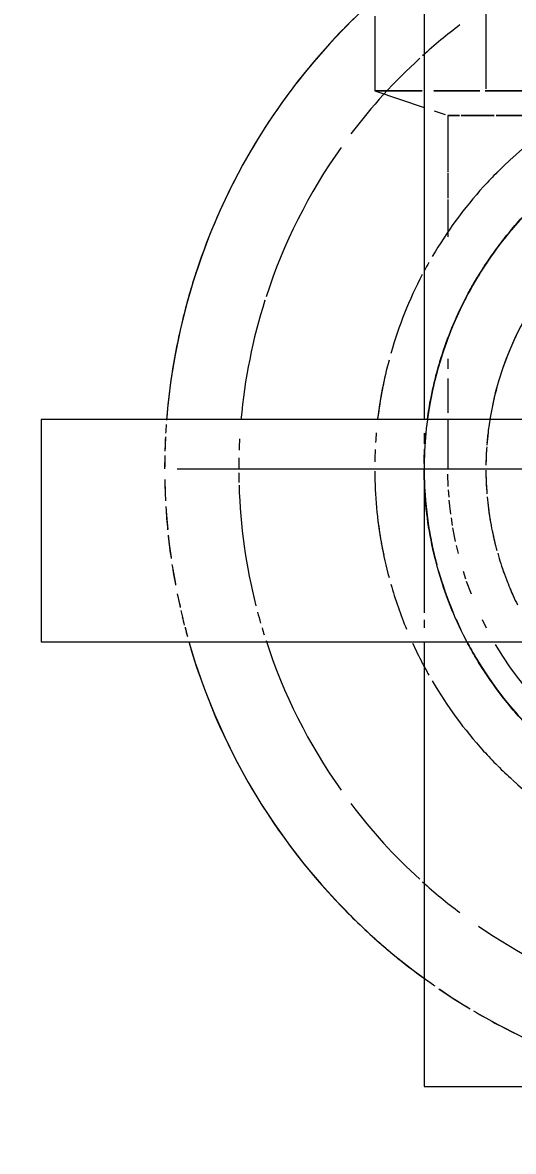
# Model space of a CAD drawing. Header units: metres. Extents: x 34 to 87, y -2.3 to 19.3.
# Drawn here: x 48.67503 to 48.69489, y 0.47238 to 0.51806 of the extents above; entities that cross this region are included whole.
import ezdxf

# ---------------------------------------------------------------- set-up
doc = ezdxf.new("R2010")
doc.units = ezdxf.units.M
for name, color, linetype, lineweight in [('A-ANNO-DIMS', 7, 'Continuous', 5), ('A-ANNO-DIMS-25', 7, 'Continuous', 5), ('P-PIPE', 7, 'Continuous', 5), ('P-PIPE-CNTR', 7, 'Continuous', 5), ('P-SANR-FIXT', 7, 'Continuous', 5)]:
    doc.layers.add(name, color=color, linetype=linetype, lineweight=lineweight)
doc.styles.add('Arial_1', font='arial.ttf', dxfattribs={"height": 0.07499999999999998})
doc.dimstyles.new('Diagonal_-_2_mm_Arial_-_PRETO', dxfattribs={"dimscale": 0.3048, "dimtxt": 0.07651945499677275, "dimasz": 0.2460629921259842, "dimexe": 0.1968503937007874, "dimexo": 0.1230314960629921, "dimgap": 0.04101049868766404, "dimtad": 1, "dimrnd": 0.01, "dimzin": 0, "dimdsep": 46, "dimtxsty": 'Arial_1', "dimblk1": 'OBLIQUE', "dimblk2": 'OBLIQUE', "dimsah": 1, "dimcen": 0.09, "dimdle": 0.1968503937007874, "dimazin": 0, "dimtfac": 1, "dimtdec": 4, "dimtix": 1, "dimtmove": 0, "dimatfit": 3, "dimfxl": 1, "dimtvp": 1, "dimtolj": 1, "dimtzin": 0, "dimarcsym": 2})

# ---------------------------------------------------------------- blocks, each defined once
blk = doc.blocks.new('UT_Ducha higiênica - UT_Ducha higiênica-3698909-AA')
at = {"layer": 'P-SANR-FIXT'}
for p, q in [((-1.834450426045553, 0.5249999999999878), (-1.834450426045553, 0.5019999999999996)), ((-1.827066791701695, 0.5019999999999996), (-1.849950426045575, 0.5019999999999996)), ((-1.849950426045576, 0.5020000000000018), (-1.849950426045576, 0.4930000000000018)), ((-1.849950426045575, 0.4929999999999994), (-1.823057228758284, 0.4929999999999994)), ((-1.834450426045553, 0.4929999999999994), (-1.834450426045553, 0.4749999999999884)), ((-1.834450426045554, 0.47499999999999), (-1.819450426045554, 0.47499999999999))]:
    blk.add_line(p, q, dxfattribs=at)
at = {"layer": 'P-SANR-FIXT', "color": 253, "true_color": 0xa6a6a6}
for p, q in [((-1.849950426045576, 0.5020000000000018), (-1.849950426045576, 0.4930000000000018)), ((-1.844914448468072, 0.5012722332258615), (-1.844937605093829, 0.500715806334073)), ((-1.834450426045553, 0.5014456034281225), (-1.834450426045553, 0.5010127486435698)), ((-1.834450426045553, 0.5007865723600164), (-1.834450426045553, 0.5002147759970795)), ((-1.844944691930929, 0.5005310965414311), (-1.844950426045542, 0.4999999999999979)), ((-1.834450426045553, 0.499921267546414), (-1.834450426045553, 0.4941715000674484)), ((-1.844941791388938, 0.4995683247356951), (-1.844930028765394, 0.4989802719782392)), ((-1.844624721771621, 0.4959373857313362), (-1.844515987449577, 0.4953398443593509)), ((-1.844442123780492, 0.4949339320647256), (-1.844328225549513, 0.4944245924456291)), ((-1.844292433650414, 0.4942645352428335), (-1.844219544404269, 0.4939385830261097)), ((-1.834450426045553, 0.4938943387181759), (-1.834450426045553, 0.4935594773499298)), ((-1.84412590238995, 0.4935865738853815), (-1.844033447161217, 0.4932390259833068)), ((-1.834395596983323, 0.4793446226216063), (-1.834075185690394, 0.4791106150083351)), ((-1.834450426045554, 0.47499999999999), (-1.830921710022703, 0.47499999999999))]:
    blk.add_line(p, q, dxfattribs=at)
at = {"layer": 'P-SANR-FIXT', "color": 254, "true_color": 0xdfdfdf}
blk.add_line((-1.830921710022703, 0.47499999999999), (-1.819450426045554, 0.47499999999999), dxfattribs=at)
at = {"layer": 'P-SANR-FIXT', "flags": 128}
for points in [[(-1.83445720453556, 0.5206166582973856), (-1.835269647151871, 0.5200000560896388), (-1.836056782388998, 0.5193514580586008), (-1.836817350998477, 0.5186719018227605), (-1.837550136232781, 0.5179624745271266), (-1.838253965791846, 0.5172243111040418), (-1.83892771369853, 0.5164585924575147), (-1.839570302099897, 0.5156665435740357), (-1.840180702991591, 0.5148494315628531), (-1.840757939862395, 0.5140085636288808), (-1.841301089256452, 0.513145284981437), (-1.841809282250597, 0.5122609766821998), (-1.84228170584445, 0.5113570534358093), (-1.842717604261038, 0.5104349613266278), (-1.84311628015588, 0.5094961755053307), (-1.843477095732593, 0.5085421978289683), (-1.843799473763223, 0.5075745544583159), (-1.84408289851169, 0.5065947934163524), (-1.84432691655886, 0.5056044821117347), (-1.844531137527907, 0.5046052048312976), (-1.844695234708853, 0.5035985602055226), (-1.844818945581209, 0.5025861586510689), (-1.844869338280641, 0.5019699166232775)], [(-1.843957339722468, 0.492952930961616), (-1.843655929206644, 0.4919785527042911), (-1.84331579504933, 0.4910170070514881), (-1.842937481392618, 0.4900698322711318), (-1.842521593457652, 0.4891385436408212), (-1.842068796576416, 0.4882246310236968), (-1.841579815127323, 0.4873295564849895), (-1.841055431376386, 0.4864547519530233), (-1.840496484225742, 0.4856016169284317), (-1.839903867871593, 0.4847715162452668), (-1.839278530373693, 0.4839657778875342), (-1.838621472138638, 0.4831856908647358), (-1.837933744319437, 0.4824325031496901), (-1.837216447133897, 0.4817074196820688), (-1.8364707281045, 0.4810116004407516), (-1.835697780222612, 0.4803461585880853), (-1.834898840039955, 0.4797121586890816), (-1.834395596983323, 0.4793446226216063)]]:
    blk.add_lwpolyline(points, dxfattribs=at)
at = {"layer": 'P-SANR-FIXT', "color": 253, "true_color": 0xa6a6a6, "flags": 128}
for points in [[(-1.844899298454874, 0.4984687148899715), (-1.844868869556259, 0.4979621753037851), (-1.844828643092008, 0.4975612524381899)], [(-1.844803814094556, 0.497313790649207), (-1.844767046259816, 0.4969473387141327), (-1.844690917724882, 0.4964071207803958)], [(-1.83381354813422, 0.4789351321915939), (-1.833228134845186, 0.4785424898874096), (-1.832584662448008, 0.4781472682317298)], [(-1.832338236073303, 0.4779970321278878), (-1.831469299331979, 0.4775100759244452), (-1.830560328425606, 0.4770474387245097), (-1.830266310153018, 0.4769123122788951)]]:
    blk.add_lwpolyline(points, dxfattribs=at)
at = {"layer": 'P-SANR-FIXT', "color": 253, "true_color": 0xa6a6a6}
for centre, radius, start, end in [((-1.819450426045557, 0.5), 0.02549999999998556, 129.0069601072065, 140.3764024654517), ((-1.819450426045556, 0.5), 0.02249999999998544, 132.4180006240408, 142.9660544384079), ((-1.819450426045557, 0.5), 0.02249999999998544, 132.4180006240408, 142.9660544384079), ((-1.819450426045557, 0.5), 0.02549999999998578, 140.5582083464993, 161.7119984203586), ((-1.819450426045556, 0.5), 0.02249999999998551, 144.6892477510982, 162.0000000000004), ((-1.819450426045557, 0.5), 0.02249999999998572, 144.689247751098, 162.0000000000005), ((-1.81945042604557, 0.5), 0.01250000000000002, 94.1251638703832, 170.7271120676211), ((-1.819450426045571, 0.5), 0.01499999999999984, 137.9656179443707, 147.6163434785007), ((-1.819450426045557, 0.5), 0.02549999999998556, 162.0000000000003, 166.6353901025724), ((-1.819450426045556, 0.5), 0.0224999999999856, 162.3426769091949, 174.9496488977539), ((-1.819450426045557, 0.5), 0.0224999999999858, 162.3426769091948, 174.9496488977539), ((-1.819450426045571, 0.5), 0.01499999999999998, 152.7389272377029, 162.4917122370836), ((-1.819450426045557, 0.5), 0.0254999999999856, 167.2876946934706, 175.5032724907573), ((-1.819450426045571, 0.5), 0.01499999999999997, 166.578752755051, 172.2725933896839), ((-1.81945042604557, 0.5), 0.01500000000000012, 174.4123159555837, 176.0997727529057), ((-1.81945042604557, 0.5), 0.01499999999999994, 176.9582155344292, 179.1734492710231), ((-1.81945042604557, 0.5), 0.01499999999999993, 180.3037569668543, 194.9999999999994), ((-1.81945042604557, 0.5), 0.01500000000000021, 196.0222052718225, 203.1213506043723), ((-1.81945042604557, 0.5), 0.015, 204.1079164798351, 205.6253874038213), ((-1.819450426045557, 0.5), 0.02549999999998568, 195.9112930919026, 225.0000000000032), ((-1.819450426045556, 0.5), 0.02249999999998573, 198.0000000000002, 215.3107522489083), ((-1.819450426045557, 0.5), 0.02249999999998586, 198.0000000000003, 215.3107522489085), ((-1.819450426045571, 0.5), 0.01499999999999994, 211.6947638326037, 222.0343820554964), ((-1.819450426045556, 0.5), 0.02249999999998559, 217.0339455615924, 227.5819993759675), ((-1.819450426045557, 0.5), 0.02249999999998574, 217.0339455615925, 227.5819993759672), ((-1.819450426045557, 0.5), 0.02549999999998577, 225.1667164249968, 230.0163061231416), ((-1.819450426045557, 0.5), 0.02549999999998581, 230.4956042736603, 234.0000000000001)]:
    blk.add_arc(centre, radius, start, end, dxfattribs=at)
at = {"layer": 'P-SANR-FIXT', "color": 254, "true_color": 0xdfdfdf}
for centre, radius, start, end in [((-1.819450426045556, 0.5), 0.0224999999999856, 127.0339455616086, 132.0316919901947), ((-1.819450426045557, 0.5), 0.02249999999998543, 127.0339455616093, 132.0316919901949), ((-1.81945042604557, 0.5), 0.01249999999999993, 94.12516387038426, 170.7271120676217), ((-1.819450426045557, 0.5), 0.02549999999998546, 161.7119984203589, 162.0000000000003), ((-1.819450426045571, 0.5), 0.01500000000000004, 148.3052361674263, 152.7389272377027), ((-1.819450426045571, 0.5), 0.015, 162.4917122370836, 166.578752755051), ((-1.819450426045557, 0.5), 0.02549999999998547, 175.9820971584181, 176.7712654017552), ((-1.81945042604557, 0.5), 0.0125000000000002, 171.3712101809311, 172.8407771679236), ((-1.819450426045557, 0.5), 0.02549999999998568, 177.103198390075, 178.3633439968846), ((-1.819450426045556, 0.5), 0.02249999999998577, 176.908798273511, 178.0926594373543), ((-1.819450426045557, 0.5), 0.02249999999998577, 176.908798273511, 178.0926594373543), ((-1.819450426045571, 0.5), 0.01499999999999994, 174.4123159555842, 176.0997727529066), ((-1.81945042604557, 0.5), 0.01250000000000007, 173.2585033924751, 175.6062258305573), ((-1.819450426045571, 0.5), 0.01500000000000007, 176.9582155344297, 179.1734492710236), ((-1.81945042604557, 0.5), 0.01250000000000021, 176.2715738973543, 179.3561400195352), ((-1.819450426045557, 0.5), 0.02549999999998551, 178.7921963647983, 180.0000000000004), ((-1.819450426045556, 0.5), 0.02249999999998552, 178.8641450849529, 180.0000000000004), ((-1.819450426045557, 0.5), 0.02249999999998552, 178.8641450849529, 180.0000000000004), ((-1.819450426045556, 0.5), 0.02249999999998562, 180.4176379310766, 181.4065260281219), ((-1.819450426045557, 0.5), 0.02249999999998585, 180.4176379310766, 181.4065260281219), ((-1.819450426045571, 0.5), 0.01500000000000007, 180.303756966855, 193.3176962214419), ((-1.81945042604557, 0.5), 0.01250000000000008, 180.2366182109467, 184.206347969357), ((-1.819450426045557, 0.5), 0.0254999999999858, 180.9910466999726, 182.9130957225465), ((-1.819450426045556, 0.5), 0.02249999999998573, 181.6946534807581, 194.2743751167351), ((-1.819450426045557, 0.5), 0.02249999999998573, 181.6946534807581, 194.2743751167351), ((-1.81945042604557, 0.5), 0.01250000000000007, 185.2200063776588, 189.477397080802), ((-1.819450426045557, 0.5), 0.02549999999998552, 183.5149569181132, 185.5635789054209), ((-1.81945042604557, 0.5), 0.01249999999999999, 190.5763907439862, 194.6805557230504), ((-1.819450426045557, 0.5), 0.02549999999998562, 186.1592415205743, 188.1975209974408), ((-1.81945042604557, 0.5), 0.01250000000000005, 195.8800879147022, 199.835184176477), ((-1.819450426045557, 0.5), 0.02549999999998563, 188.7400444167635, 190.6336780154309), ((-1.819450426045571, 0.5), 0.0150000000000001, 197.5082877629341, 203.1213506043722), ((-1.81945042604557, 0.5), 0.01250000000000011, 200.9801059551717, 204.3453914265787), ((-1.819450426045557, 0.5), 0.02549999999998575, 191.5354789126357, 192.712305311875), ((-1.819450426045557, 0.5), 0.02549999999998585, 193.5993078563694, 194.355307019137), ((-1.819450426045556, 0.5), 0.0224999999999856, 194.9279468217816, 196.1237436279547), ((-1.819450426045557, 0.5), 0.0224999999999856, 194.9279468217815, 196.1237436279547), ((-1.819450426045571, 0.5), 0.01499999999999998, 204.1079164798356, 205.6253874038217), ((-1.819450426045557, 0.5), 0.02549999999998574, 194.6513061261124, 195.4389017404828), ((-1.819450426045556, 0.5), 0.0224999999999856, 196.6265738138181, 197.3852007180713), ((-1.819450426045557, 0.5), 0.0224999999999856, 196.6265738138181, 197.3852007180713), ((-1.819450426045571, 0.5), 0.01499999999999996, 207.92686781502, 211.6947638326036), ((-1.819450426045556, 0.5), 0.02249999999998568, 227.9683080098062, 232.9660544383919), ((-1.819450426045557, 0.5), 0.02249999999998568, 227.9683080098058, 232.9660544383919), ((-1.819450426045556, 0.5), 0.02249999999998563, 235.3183766142141, 250.2462258942246), ((-1.819450426045557, 0.5), 0.02249999999998572, 235.3183766142143, 250.2462258942306), ((-1.819450426045557, 0.5), 0.02549999999998574, 234.1098826930064, 235.1552835173632), ((-1.819450426045557, 0.5), 0.02549999999998571, 235.5928687823544, 238.6623877816229), ((-1.819450426045557, 0.5), 0.0254999999999857, 239.3450973247085, 244.468395073044)]:
    blk.add_arc(centre, radius, start, end, dxfattribs=at)
at = {"layer": 'P-SANR-FIXT'}
for radius, start, end in [(0.01499999999999988, 87.92686781552248, 172.2725933896836), (0.01499999999999998, 207.9268678150194, 292.457094924207)]:
    blk.add_arc((-1.81945042604557, 0.5), radius, start, end, dxfattribs=at)
at = {"layer": 'P-SANR-FIXT', "color": 7, "true_color": 0xf3f3f3}
for centre, radius, start, end in [((-1.81945042604557, 0.5), 0.01250000000000003, 171.3712101809318, 172.8407771679237), ((-1.81945042604557, 0.5), 0.01250000000000003, 173.2585033924757, 175.6062258305573), ((-1.81945042604557, 0.5), 0.01250000000000015, 176.2715738973548, 179.3561400195352), ((-1.81945042604557, 0.5), 0.01249999999999984, 180.2366182109474, 184.2063479693574), ((-1.81945042604557, 0.5), 0.01249999999999983, 185.220006377659, 189.4773970808021), ((-1.81945042604557, 0.5), 0.01249999999999996, 190.5763907439862, 194.6805557230505), ((-1.81945042604557, 0.5), 0.01250000000000005, 195.8800879147023, 199.8351841764771), ((-1.819450426045571, 0.5), 0.01499999999999986, 193.4212472449893, 195), ((-1.819450426045571, 0.5), 0.01499999999999987, 196.0222052718232, 197.4832423373613), ((-1.81945042604557, 0.5), 0.01249999999999983, 200.9801059551717, 204.3453914265787)]:
    blk.add_arc(centre, radius, start, end, dxfattribs=at)
at = {"layer": 'P-SANR-FIXT', "color": 254, "true_color": 0xdfdfdf}
for points, knots in [([(-1.826963915011093, 0.512982583855496), (-1.827228309586281, 0.512832120407157), (-1.827741203062765, 0.5125187983794645), (-1.82846477778119, 0.5120015758206784), (-1.829143297426279, 0.5114533182117168), (-1.829778948984076, 0.5108881588117663), (-1.830369528755214, 0.5103022571202782), (-1.831095804897199, 0.5094810922105256), (-1.831738852077126, 0.5086272324287094), (-1.832301854968269, 0.5077537278222987), (-1.83280897011351, 0.5068551895399477), (-1.833563190334772, 0.5052541070982723), (-1.834265513037531, 0.5028859037594363), (-1.834450426045554, 0.5009692221810875), (-1.834450426045554, 0.5)], [0.2857142857142857, 0.2857142857142857, 0.2857142857142857, 0.2857142857142857, 0.3214285714285714, 0.3571428571428571, 0.3928571428571428, 0.4285714285714285, 0.4642857142857143, 0.5, 0.5714285714285714, 0.6071428571428571, 0.6428571428571428, 0.7142857142857143, 0.8571428571428571, 1, 1, 1, 1]), ([(-1.832223475461942, 0.5078674622030076), (-1.832247489264881, 0.50782859947239), (-1.832324791090956, 0.5077020765622482), (-1.832399802248034, 0.5075745275977467), (-1.832450662789737, 0.5074858646937552)], [0.6008468059629508, 0.6008468059629508, 0.6008468059629508, 0.6008468059629508, 0.6071428571428571, 0.6212975839544532, 0.6212975839544532, 0.6212975839544532, 0.6212975839544532]), ([(-1.832458593852252, 0.5074720207795991), (-1.832533253043104, 0.507341530833858), (-1.8326455686772, 0.5071377675595986), (-1.83275269045995, 0.5069328877740825), (-1.832790128536121, 0.5068598899816951)], [0.6220341308591782, 0.6220341308591782, 0.6220341308591782, 0.6220341308591782, 0.6428571428571428, 0.6543483204611124, 0.6543483204611124, 0.6543483204611124, 0.6543483204611124]), ([(-1.832675846980395, 0.4929215397203008), (-1.832555405228757, 0.4926955615017836), (-1.832406260975578, 0.492431369583127), (-1.832247497608014, 0.4921713774989412), (-1.832223488663663, 0.4921325013576774)], [0.3571428571428571, 0.3571428571428571, 0.3571428571428571, 0.3571428571428571, 0.3928571428571428, 0.3991531940370491, 0.3991531940370491, 0.3991531940370491, 0.3991531940370491])]:
    blk.add_open_spline(points, degree=3, knots=knots, dxfattribs=at)
at = {"layer": 'P-SANR-FIXT'}
for points, knots in [([(-1.832136236882763, 0.5080069082011307), (-1.832051042518116, 0.5081412529752906), (-1.831819931058185, 0.5084923638925274), (-1.831416842389321, 0.5090528205950813), (-1.830914366111227, 0.5096867429519696), (-1.830369493854959, 0.5103021607887906), (-1.82977895833557, 0.5108881846237106), (-1.829143294920553, 0.511453311295427), (-1.828464778452597, 0.5120015776738926), (-1.827741202882861, 0.5125187978828973), (-1.827228309558449, 0.5128321203303379), (-1.826963915011092, 0.5129825838554961)], [0.4066991495395284, 0.4066991495395284, 0.4066991495395284, 0.4066991495395284, 0.4285714285714285, 0.4642857142857143, 0.5, 0.5357142857142857, 0.5714285714285714, 0.6071428571428571, 0.6428571428571428, 0.6785714285714286, 0.7142857142857143, 0.7142857142857143, 0.7142857142857143, 0.7142857142857143]), ([(-1.833760306057793, 0.5044974695393669), (-1.833632735215645, 0.504903518794265), (-1.833345285023892, 0.5056991406920504), (-1.832985415294636, 0.5064791694488732), (-1.832790133837341, 0.5068599046140947)], [0.2240917429385101, 0.2240917429385101, 0.2240917429385101, 0.2240917429385101, 0.2857142857142857, 0.3456516795388875, 0.3456516795388875, 0.3456516795388875, 0.3456516795388875]), ([(-1.834316103789899, 0.5020050066721905), (-1.834276598049944, 0.5022974151578529), (-1.834195188744831, 0.502789559265639), (-1.834088725517733, 0.5032802295716248), (-1.834041164790698, 0.5034796427496061)], [0.09919346670917731, 0.09919346670917731, 0.09919346670917731, 0.09919346670917731, 0.1428571428571428, 0.1728513124264524, 0.1728513124264524, 0.1728513124264524, 0.1728513124264524]), ([(-1.826963915011092, 0.4870174161445041), (-1.82722830958628, 0.4871678795928431), (-1.827741203062764, 0.4874812016205357), (-1.82846477778119, 0.4879984241793218), (-1.829143297426278, 0.4885466817882834), (-1.829778948984075, 0.4891118411882339), (-1.830369528755213, 0.4896977428797219), (-1.831095804897199, 0.4905189077894745), (-1.831710511471434, 0.4913351359570831), (-1.832111271214115, 0.4919509520869518), (-1.832223475461942, 0.4921325377969925)], [0.2857142857142857, 0.2857142857142857, 0.2857142857142857, 0.2857142857142857, 0.3214285714285714, 0.3571428571428571, 0.3928571428571428, 0.4285714285714285, 0.4642857142857143, 0.5, 0.5714285714285714, 0.6008468059629508, 0.6008468059629508, 0.6008468059629508, 0.6008468059629508])]:
    blk.add_open_spline(points, degree=3, knots=knots, dxfattribs=at)
at = {"layer": 'P-SANR-FIXT', "color": 253, "true_color": 0xa6a6a6}
for points, knots in [([(-1.826963915011093, 0.512982583855496), (-1.827228309586281, 0.512832120407157), (-1.827741203062765, 0.5125187983794645), (-1.82846477778119, 0.5120015758206784), (-1.829143297426279, 0.5114533182117168), (-1.829778948984076, 0.5108881588117663), (-1.830369528755214, 0.5103022571202782), (-1.831095804897199, 0.5094810922105256), (-1.831676544633594, 0.5087099663583495), (-1.8320509989988, 0.5081411328535183), (-1.832136207076283, 0.5080068259294488)], [0.2857142857142857, 0.2857142857142857, 0.2857142857142857, 0.2857142857142857, 0.3214285714285714, 0.3571428571428571, 0.3928571428571428, 0.4285714285714285, 0.4642857142857143, 0.5, 0.5714285714285714, 0.5933008504604715, 0.5933008504604715, 0.5933008504604715, 0.5933008504604715]), ([(-1.832450651755872, 0.5074858342381431), (-1.832399791211255, 0.5075744971340912), (-1.832324784167067, 0.5077020574509709), (-1.832247497608014, 0.507828622501059), (-1.832223488663663, 0.5078674986423226)], [0.3787024160455467, 0.3787024160455467, 0.3787024160455467, 0.3787024160455467, 0.3928571428571428, 0.3991531940370491, 0.3991531940370491, 0.3991531940370491, 0.3991531940370491]), ([(-1.832790133837341, 0.5068599046140947), (-1.832752694540012, 0.5069328990358482), (-1.83264556789977, 0.507137765413741), (-1.832533242463111, 0.5073415016310239), (-1.832458582841637, 0.5074719903881642)], [0.3456516795388875, 0.3456516795388875, 0.3456516795388875, 0.3456516795388875, 0.3571428571428571, 0.3779658691408216, 0.3779658691408216, 0.3779658691408216, 0.3779658691408216]), ([(-1.832790128536121, 0.5068598899816951), (-1.832985403623917, 0.5064791372354198), (-1.833345288365989, 0.5056991499168868), (-1.833632740679717, 0.5049035338761649), (-1.833760311122102, 0.5044974835178442)], [0.6543483204611124, 0.6543483204611124, 0.6543483204611124, 0.6543483204611124, 0.7142857142857143, 0.7759082570614897, 0.7759082570614897, 0.7759082570614897, 0.7759082570614897]), ([(-1.834041166853544, 0.5034796484434624), (-1.834088726809969, 0.5032802331384468), (-1.834195188175037, 0.5027895576928968), (-1.834276596970411, 0.5022974121781337), (-1.834316102665532, 0.5020050035687196)], [0.8271486875735474, 0.8271486875735474, 0.8271486875735474, 0.8271486875735474, 0.8571428571428571, 0.9008065332908225, 0.9008065332908225, 0.9008065332908225, 0.9008065332908225]), ([(-1.826963915011092, 0.4870174161445041), (-1.82722830958628, 0.4871678795928431), (-1.827741203062764, 0.4874812016205357), (-1.82846477778119, 0.4879984241793218), (-1.829143297426278, 0.4885466817882834), (-1.829778948984075, 0.4891118411882339), (-1.830369528755213, 0.4896977428797219), (-1.831095804897199, 0.4905189077894745), (-1.831738852077125, 0.4913727675712906), (-1.832301854968269, 0.4922462721777014), (-1.83280897011351, 0.4931448104600524), (-1.833563190334772, 0.4947458929017277), (-1.834265513037531, 0.4971140962405636), (-1.834450426045554, 0.4990307778189125), (-1.834450426045554, 0.5)], [0.2857142857142857, 0.2857142857142857, 0.2857142857142857, 0.2857142857142857, 0.3214285714285714, 0.3571428571428571, 0.3928571428571428, 0.4285714285714285, 0.4642857142857143, 0.5, 0.5714285714285714, 0.6071428571428571, 0.6428571428571428, 0.7142857142857143, 0.8571428571428571, 1, 1, 1, 1]), ([(-1.832223475461942, 0.4921325377969925), (-1.832247489264881, 0.4921714005276101), (-1.832406283994219, 0.4924313060471996), (-1.832555412540889, 0.4926955413188769), (-1.832675846980394, 0.4929215397203008)], [0.6008468059629508, 0.6008468059629508, 0.6008468059629508, 0.6008468059629508, 0.6071428571428571, 0.6428571428571428, 0.6428571428571428, 0.6428571428571428, 0.6428571428571428]), ([(-1.832223488663663, 0.4921325013576774), (-1.832111307117537, 0.4919508529865303), (-1.831852531930994, 0.4915529645403612), (-1.831416842389321, 0.4909471794049187), (-1.830914366111227, 0.4903132570480305), (-1.830369493854959, 0.4896978392112094), (-1.829778958335571, 0.4891118153762895), (-1.829143294920553, 0.488546688704573), (-1.828464778452598, 0.4879984223261074), (-1.827741202882862, 0.4874812021171028), (-1.82722830955845, 0.4871678796696622), (-1.826963915011093, 0.487017416144504)], [0.3991531940370491, 0.3991531940370491, 0.3991531940370491, 0.3991531940370491, 0.4285714285714285, 0.4642857142857143, 0.5, 0.5357142857142857, 0.5714285714285714, 0.6071428571428571, 0.6428571428571428, 0.6785714285714286, 0.7142857142857143, 0.7142857142857143, 0.7142857142857143, 0.7142857142857143])]:
    blk.add_open_spline(points, degree=3, knots=knots, dxfattribs=at)
at = {"layer": 'P-SANR-FIXT', "color": 254, "true_color": 0xdfdfdf}
for points in [[(-1.833760311122102, 0.5044974835178442), (-1.83382541271766, 0.5042902683847039), (-1.833885788076902, 0.5040823429039362), (-1.833941499063999, 0.5038738783323549)], [(-1.83394520597842, 0.5038599808060629), (-1.8339789074942, 0.5037333879238048), (-1.834010889836213, 0.5036065976902626), (-1.834041166853544, 0.5034796484434624)], [(-1.83438029352611, 0.5014521931870455), (-1.83439440436318, 0.5013070252741738), (-1.834406379038624, 0.5011616698394917), (-1.834416223713383, 0.5010161083575602)], [(-1.834429678470193, 0.5007922166479822), (-1.83443975566925, 0.5006005315775208), (-1.834446155548282, 0.500408473840515), (-1.834448892114142, 0.5002160013195095)], [(-1.834450426045554, 0.5), (-1.834450426045554, 0.4990307778189126), (-1.834357972084893, 0.4980724300095968), (-1.834171276748985, 0.4971196259673838)], [(-1.834131782207282, 0.4969248609213684), (-1.834105373021064, 0.4967988860114105), (-1.834077306651748, 0.4966730272690347), (-1.834047569713019, 0.496547321751622)], [(-1.833941499063999, 0.4961261216676452), (-1.833976564368572, 0.4962573322972915), (-1.834009781823132, 0.4963887564945811), (-1.834041166853544, 0.4965203515565377)], [(-1.833762209888779, 0.4955085646348677), (-1.833798911445399, 0.4956255568957487), (-1.833834106833435, 0.4957427750297468), (-1.833867807184532, 0.4958601882214447)], [(-1.833760306057793, 0.4955025304606335), (-1.833632735215645, 0.4950964812057353), (-1.83348701770186, 0.4946931555229422), (-1.833322689859237, 0.4942938369560595)], [(-1.833158449709608, 0.4939100147219699), (-1.833103348058995, 0.4937860306298238), (-1.833046420846256, 0.4936624406728052), (-1.832987660290792, 0.4935392475577347)]]:
    blk.add_open_spline(points, degree=3, dxfattribs=at)
at = {"layer": 'P-SANR-FIXT', "color": 253, "true_color": 0xa6a6a6}
for points in [[(-1.833941495520282, 0.5038738685510084), (-1.833885783804853, 0.504082331112249), (-1.833825407857357, 0.504290254969324), (-1.833760306057793, 0.5044974695393669)], [(-1.834041164790698, 0.5034796427496061), (-1.834010887282791, 0.5036065906423207), (-1.833978904445187, 0.5037333795079356), (-1.83394520248346, 0.5038599711592957)], [(-1.834416224322854, 0.5010161100398193), (-1.834406379775991, 0.501161671874768), (-1.8343944052254, 0.5013070276540686), (-1.834380294483728, 0.5014521958302571)], [(-1.834448892153183, 0.5002160014272689), (-1.834446155654159, 0.5004084741327547), (-1.834439755920147, 0.5006005322700441), (-1.834429678884245, 0.5007922177908469)], [(-1.834171276748985, 0.4971196259673837), (-1.834357969541543, 0.4980724370297381), (-1.834450426045554, 0.4990307778189125), (-1.834450426045554, 0.5)], [(-1.834047571671768, 0.4965473163450944), (-1.834077308125781, 0.4966730232004161), (-1.83410537401909, 0.496798883256664), (-1.834131782791053, 0.4969248593100486)], [(-1.833322689859237, 0.4942938369560595), (-1.833487022090236, 0.4946931434101712), (-1.833632740679717, 0.4950964661238351), (-1.833760311122102, 0.4955025164821559)], [(-1.832987652631607, 0.4935392686985741), (-1.833046413563609, 0.4936624607743263), (-1.833103341966855, 0.4937860474453145), (-1.833158445061201, 0.4939100275524765)]]:
    blk.add_open_spline(points, degree=3, dxfattribs=at)
at = {"layer": 'P-SANR-FIXT', "color": 7, "true_color": 0xf3f3f3}
for points in [[(-1.834041164790698, 0.4965203572503942), (-1.834009779251757, 0.4963887635920771), (-1.833976561283279, 0.4962573408133006), (-1.833941495520282, 0.496126131448992)], [(-1.833867802805628, 0.4958602003080722), (-1.833834102135662, 0.4957427879965135), (-1.833798906506534, 0.4956255705279762), (-1.833762204830533, 0.4955085785966097)]]:
    blk.add_open_spline(points, degree=3, dxfattribs=at)
blk = doc.blocks.new('Joelho 90 com Bucha de Latao - Agua Fria_Soldavel - MEP - Tigre - Standard-V12-AA')
at = {"layer": 'P-PIPE', "color": 253, "true_color": 0xa6a6a6}
for p, q in [((-1.836450426045555, 0.518322283246863), (-1.836450426045555, 0.5153000000000015)), ((-1.836450426045555, 0.5153000000000005), (-1.834522969990709, 0.5153000000000005)), ((-1.836450426045555, 0.5153000000000015), (-1.834450426045553, 0.514624324324326)), ((-1.834522969990709, 0.5153000000000005), (-1.836450426045555, 0.5153000000000005)), ((-1.833490426045554, 0.504448423334921), (-1.833490426045554, 0.5040418079001381))]:
    blk.add_line(p, q, dxfattribs=at)
at = {"layer": 'P-PIPE', "color": 254, "true_color": 0xdfdfdf}
for p, q in [((-1.834063078486166, 0.5153000000000005), (-1.832190544707986, 0.5153000000000005)), ((-1.832190544707987, 0.5153000000000005), (-1.834063078486167, 0.5153000000000005)), ((-1.831984432216793, 0.5153000000000005), (-1.827055878965226, 0.5153000000000005)), ((-1.827055878965226, 0.5153000000000005), (-1.831984432216793, 0.5153000000000005)), ((-1.834049540973578, 0.5144888901783891), (-1.833598512599225, 0.5143365157275922)), ((-1.833490426045555, 0.5143000000000005), (-1.833012024646653, 0.5143000000000005)), ((-1.833012024646653, 0.5143000000000005), (-1.833490426045555, 0.5143000000000005)), ((-1.832954719151402, 0.5143000000000005), (-1.831609422714688, 0.5143000000000005)), ((-1.831609422714688, 0.5143000000000005), (-1.832954719151402, 0.5143000000000005)), ((-1.831538837011186, 0.5143000000000005), (-1.829378205253414, 0.5143000000000005)), ((-1.829378205253414, 0.5143000000000005), (-1.831538837011186, 0.5143000000000005)), ((-1.833472316466972, 0.4992871262315325), (-1.833487755631142, 0.4997882990843181)), ((-1.833441687503873, 0.4988552143603202), (-1.83346273057208, 0.4991519515021093)), ((-1.833370501254166, 0.498168851129317), (-1.833432593102862, 0.4987269703925207)), ((-1.833299128155205, 0.4976991362390958), (-1.833347967352372, 0.4980205528297929)), ((-1.833179645063744, 0.4970622891308846), (-1.833286140254592, 0.4976136613136822)), ((-1.833062995532978, 0.4965658733006809), (-1.833139575249762, 0.496891767313578)), ((-1.832759538075474, 0.4955342067840257), (-1.832858722082786, 0.4958429932926049)), ((-1.832539154069961, 0.4949204200850582), (-1.832729233397825, 0.4954398601664807)), ((-1.83191955668936, 0.4935523895550976), (-1.832087836253712, 0.4938830184542753))]:
    blk.add_line(p, q, dxfattribs=at)
at = {"layer": 'P-PIPE', "color": 7, "true_color": 0xf3f3f3}
blk.add_line((-1.833490426045554, 0.500018444941148), (-1.833490426045554, 0.500000833400712), dxfattribs=at)
at = {"layer": 'P-PIPE', "color": 254, "true_color": 0xdfdfdf, "flags": 128}
for points in [[(-1.833490426045554, 0.5142999999999996), (-1.833490426045554, 0.513728152521132), (-1.833490426045554, 0.5131572198762406), (-1.833490426045554, 0.5125881154357698), (-1.833490426045554, 0.5120217496454179)], [(-1.833490426045554, 0.5119707330838954), (-1.833490426045554, 0.511459028569631), (-1.833490426045554, 0.5109545426582746)], [(-1.833490426045554, 0.5109008524420942), (-1.833490426045554, 0.5103481142255337), (-1.833490426045554, 0.5098016981831899), (-1.833490426045554, 0.50938936252085)], [(-1.833490426045554, 0.5019676195504197), (-1.833490426045554, 0.5016880033615453), (-1.833490426045554, 0.5014285636768762)], [(-1.833490426045554, 0.5014285636768762), (-1.833490426045554, 0.5011897155445649), (-1.833490426045554, 0.5009718410706685), (-1.833490426045554, 0.5007752888078715), (-1.833490426045554, 0.5006003731978661), (-1.833490426045554, 0.5004473740683085), (-1.833490426045554, 0.5003165361851761), (-1.833490426045554, 0.5002080688611671), (-1.833490426045554, 0.5001221456208591), (-1.833490426045554, 0.5000589039231135), (-1.833490426045554, 0.500018444941148)]]:
    blk.add_lwpolyline(points, dxfattribs=at)
at = {"layer": 'P-PIPE', "color": 253, "true_color": 0xa6a6a6, "flags": 128}
for points in [[(-1.833490426045554, 0.50364957966699), (-1.833490426045554, 0.5032784340317457), (-1.833490426045554, 0.5029228968334815), (-1.833490426045554, 0.502585560573295), (-1.833490426045554, 0.5022669649172474)], [(-1.829526535632952, 0.490222985568832), (-1.829905215449945, 0.4906288219251866), (-1.830271599905297, 0.4910543979354522), (-1.830620672790864, 0.4914942850007274), (-1.8309518756645, 0.4919477793955432), (-1.831264678672256, 0.4924141556256114), (-1.83155858139605, 0.492892667588452)]]:
    blk.add_lwpolyline(points, dxfattribs=at)
at = {"layer": 'P-PIPE', "color": 254, "true_color": 0xdfdfdf}
for radius, start, end in [(0.01700000000000018, 116.5756846348436, 134.9999999999999), (0.01700000000000015, 135.0402873714879, 137.7828424185622), (0.01700000000000014, 137.7923940077273, 149.6593632831366), (0.01700000000000005, 150.5943123214823, 151.8523871566739), (0.01700000000000012, 175.0910292280366, 176.3900944719865), (0.01700000000000009, 177.3621223798177, 179.0659841248811), (0.01700000000000016, 180.3432503527273, 190.2368112915867), (0.01700000000000025, 186.6451787499459, 190), (0.0170000000000003, 190.1587215169781, 191.8741725647299), (0.01700000000000018, 190.2941176471142, 194.9999999999997), (0.017, 195.937776029426, 202.4595636737892), (0.01700000000000003, 207.5484281773917, 209.405687678525), (0.01700000000000005, 210.3406367168361, 222.2076059922543), (0.01699999999999998, 222.2171575815188, 224.9597126284569), (0.01699999999999998, 224.9999999999996, 227.7263313830016), (0.01700000000000014, 227.7828424184706, 243.424315365156)]:
    blk.add_arc((-1.819450426045554, 0.500000000000012), radius, start, end, dxfattribs=at)
at = {"layer": 'P-PIPE', "color": 253, "true_color": 0xa6a6a6}
for radius, start, end in [(0.01700000000000001, 152.4515718226143, 164.0622239706519), (0.01700000000000028, 165.0000000000005, 173.1817000497656), (0.017, 167.9749640804328, 169.9474088172878), (0.01700000000000004, 170.0000000000004, 173.2183987695595), (0.01700000000000009, 204.5122971574722, 207.5484281773918)]:
    blk.add_arc((-1.819450426045554, 0.500000000000012), radius, start, end, dxfattribs=at)
blk = doc.blocks.new('DIMBLOCK7-AA')
at = {"layer": 'A-ANNO-DIMS-25'}
for p, q in [((47.98984820292018, -0.05999999999999989), (47.98984820292018, 0.6599999999999998)), ((47.98984820292018, 0.6000000000000001), (47.92984820292018, 0.6000000000000001)), ((47.98984820292018, 0.6000000000000001), (48.35352727786283, 0.6000000000000001)), ((47.98984820292018, 0), (47.92984820292018, 0)), ((47.98984820292018, 0), (49.79498956635069, 0))]:
    blk.add_line(p, q, dxfattribs=at)
at = {"layer": 'A-ANNO-DIMS-25', "lineweight": 20}
for p, q in [((47.98984820292018, 0.5999999999999999), (47.95234820292018, 0.6375)), ((47.98984820292018, 0.5999999999999999), (48.02734820292018, 0.5624999999999999)), ((47.98984820292018, 0), (47.95234820292018, 0.03750000000000001)), ((47.98984820292018, 0), (48.02734820292018, -0.03750000000000001))]:
    blk.add_line(p, q, dxfattribs=at)
at = {"layer": 'A-ANNO-DIMS-25', "color": 0, "insert": (47.87998097761344, 0.1987588749273468), "char_height": 0.07499999999999998, "width": 0.2429787001743676, "attachment_point": 1, "rotation": 90, "line_spacing_factor": 0.9417779076525878, "style": 'Arial_1'}
blk.add_mtext('0,60', dxfattribs=at)
blk = doc.blocks.new('_Oblique')
at = {"color": 0, "linetype": 'ByBlock', "lineweight": -2}
blk.add_line((-0.5, -0.5), (0.5, 0.5), dxfattribs=at)

msp = doc.modelspace()

# ---------------------------------------------------------------- linework, layer by layer
at = {"layer": 'P-PIPE', "color": 254, "true_color": 0xdfdfdf}
msp.add_line((48.69377685181771, 0.5213164219489876), (48.69377685181771, 0.5153721181270936), dxfattribs=at)
at = {"layer": 'P-PIPE', "color": 254, "true_color": 0xdfefdf}
for radius, start, end in [(0.0124999999999996, 139.3028692238773, 162.1261045520841), (0.01249999999999753, 164.6513380169295, 169.8176623509236)]:
    msp.add_arc((48.70627685181771, 0.5000000000000007), radius, start, end, dxfattribs=at)
at = {"layer": 'P-PIPE', "color": 7, "true_color": 0xf3f9f3}
for radius, start, end in [(0.01250000000000177, 170.5228154918757, 172.1752945921057), (0.01249999999999797, 172.5907709029271, 175.208763522522), (0.01249999999999995, 175.8980759688121, 179.298940012953), (0.01249999999999938, 180.2590173088316, 184.6669525520542), (0.01249999999999927, 185.7133614802713, 190.5228548583637), (0.01249999999999949, 191.5746315112906, 195.348661983072), (0.0125000000000013, 197.3085042003628, 201.554395782786), (0.01249999999999715, 202.5138312757415, 206.1225543699722)]:
    msp.add_arc((48.70627685181771, 0.5000000000000007), radius, start, end, dxfattribs=at)
at = {"layer": 'P-PIPE-CNTR'}
msp.add_line((48.68127685181763, 0.5000000000000007), (48.73127685181763, 0.5000000000000007), dxfattribs=at)

# ---------------------------------------------------------------- block references
at = {"layer": 'P-PIPE', "color": 254, "true_color": 0xdfdfdf}
msp.add_blockref('Joelho 90 com Bucha de Latao - Agua Fria_Soldavel - MEP - Tigre - Standard-V12-AA', (50.52572727786326, 0), dxfattribs=at)
at = {"layer": 'P-SANR-FIXT', "color": 254, "true_color": 0xdfdfdf}
msp.add_blockref('UT_Ducha higiênica - UT_Ducha higiênica-3698909-AA', (50.52572727786326, 0), dxfattribs=at)

# ---------------------------------------------------------------- dimensions: what is measured, and where the dimension line sits
at = {"layer": 'A-ANNO-DIMS'}
dim = msp.add_linear_dim(base=(47.98984820292019, 0.6000000000000002), p1=(49.8324895663507, 0), p2=(48.39102727786283, 0.6000000000000001), angle=89.99999999999991, dimstyle='Diagonal_-_2_mm_Arial_-_PRETO', override={"dimpost": '<>', "dimfxl": 1.561349906053312}, dxfattribs=at)
dim.commit()
dim.dimension.update_dxf_attribs({"geometry": 'DIMBLOCK7-AA', "text_midpoint": (47.93905522861817, 0.2999999999999863)})

doc.saveas('drawing.dxf')
